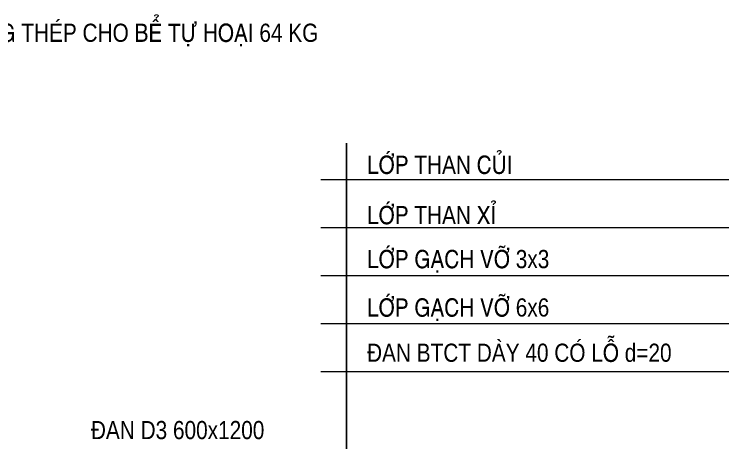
# Model space of a CAD drawing. Header units: millimetres. Extents: x 615730 to 2792744, y 139412 to 597571.
# Drawn here: x 753532 to 759893, y 267354 to 271169 of the extents above; entities that cross this region are included whole.
import ezdxf

# ---------------------------------------------------------------- set-up
doc = ezdxf.new("R2010")
doc.units = ezdxf.units.MM
doc.header["$MEASUREMENT"] = 0
doc.layers.add('GHICHU', color=40, linetype='Continuous')
doc.layers.add('MB', color=7, linetype='Continuous')
doc.layers.add('KT', color=148, linetype='Continuous', lineweight=18)
doc.styles.add('AVO', font='', dxfattribs={"height": 200})
doc.styles.get('AVO').set_extended_font_data('VNI-Helve-Condense')

msp = doc.modelspace()

# ---------------------------------------------------------------- linework, layer by layer
at = {"layer": 'KT', "ltscale": 10}
for points in [[(756260.5, 269698.2), (759892.5, 269698.2)], [(756260.5, 269271), (759892.5, 269271)], [(756260.5, 268843.9), (759892.5, 268843.9)], [(756260.5, 268416.7), (759892.5, 268416.7)], [(756260.5, 267989.6), (759892.5, 267989.6)]]:
    msp.add_lwpolyline(points, dxfattribs=at)
at = {"layer": 'MB', "color": 1}
msp.add_line((756489.9, 266146.9), (756489.9, 270021.9), dxfattribs=at)

# ---------------------------------------------------------------- texts
at = {"layer": 'GHICHU', "char_height": 161.7, "attachment_point": 7, "style": 'AVO'}
for s, insert, width in [('{\\C3;- TOÅNG TROÏNG LÖÔÏNG THEÙP CHO BEÅ TÖÏ HOAÏI 64 KG}', (751456.9, 270882.8), 6336.417), ('{\\C3;LÔÙP THAN CUÛI}', (756672.6, 269743.8), 4320.085), ('{\\C3;LÔÙP THAN XÆ}', (756672.6, 269296), 4320.085), ('{\\C3;LÔÙP GAÏCH VÔÕ 3x3}', (756672.6, 268867.9), 4320.085), ('{\\C3;LÔÙP GAÏCH VÔÕ 6x6}', (756672.6, 268437.1), 4320.085), ('{\\C3;ÑAN BTCT DAØY 40 COÙ LOÃ d=20}', (756672.6, 268070.5), 4320.085), ('{\\C3;ÑAN D3 600x1200}', (754214, 267383.8), 4320.085)]:
    msp.add_mtext(s, dxfattribs=dict(at, insert=insert, width=width))

doc.saveas('drawing.dxf')
